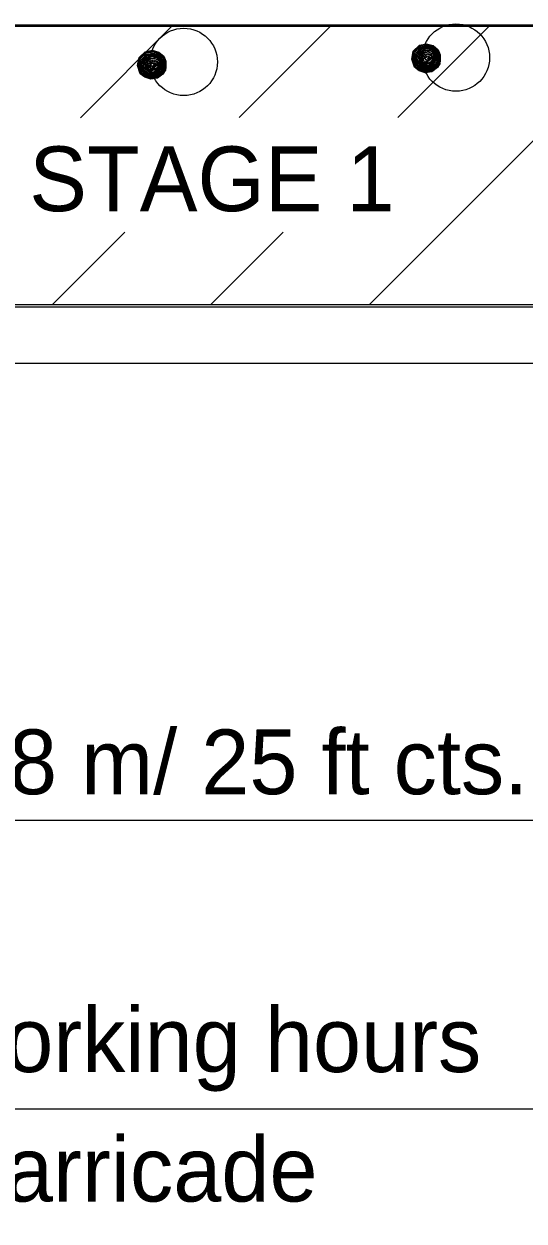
# Model space of a CAD drawing. Extents: x 1577055 to 1577735, y 1509071 to 1509511.
# Drawn here: x 1577395.2 to 1577414.67, y 1509276.52 to 1509323.06 of the extents above; entities that cross this region are included whole.
import ezdxf

# ---------------------------------------------------------------- set-up
doc = ezdxf.new("R2010")
doc.units = 0
for name, color, linetype in [('Alignment_EX_20 Centerline', 7, 'Continuous'), ('Design_PR_Roadway Dimensions', 7, 'Continuous'), ('Stage_Construction Traffic Control', 7, 'Continuous'), ('Structures_PR_Bridge', 7, 'Continuous'), ('Topo_EOP', 7, 'Continuous'), ('Topo_NonHighway Improvements', 7, 'Continuous')]:
    doc.layers.add(name, color=color, linetype=linetype)

msp = doc.modelspace()

# ---------------------------------------------------------------- linework, layer by layer
at = {"layer": 'Alignment_EX_20 Centerline'}
msp.add_line((1577339.449, 1509322.973), (1577713.945, 1509322.973), dxfattribs=at)
at = {"layer": 'Design_PR_Roadway Dimensions'}
for p, q in [((1577372.735, 1509323.027), (1577433.677, 1509323.027)), ((1577433.677, 1509312.14), (1577372.735, 1509312.14)), ((1577433.697, 1509292.097), (1577372.607, 1509292.097)), ((1577361.477, 1509280.886), (1577445.444, 1509280.886))]:
    msp.add_line(p, q, dxfattribs=at)
for points in [[(1577411.4, 1509321.543), (1577411.29, 1509321.368), (1577411.072, 1509321.207), (1577410.814, 1509321.167), (1577410.579, 1509321.248), (1577410.404, 1509321.379), (1577410.297, 1509321.701), (1577410.356, 1509322.01), (1577410.594, 1509322.234), (1577410.868, 1509322.297), (1577411.134, 1509322.226), (1577411.322, 1509322.058), (1577411.398, 1509321.869), (1577411.406, 1509321.603), (1577411.274, 1509321.404), (1577411.069, 1509321.248), (1577410.827, 1509321.204), (1577410.649, 1509321.268), (1577410.435, 1509321.379), (1577410.359, 1509321.587), (1577410.325, 1509321.801), (1577410.377, 1509321.993), (1577410.609, 1509322.209), (1577410.871, 1509322.268), (1577411.129, 1509322.208), (1577411.307, 1509322.048), (1577411.369, 1509321.864), (1577411.381, 1509321.605), (1577411.252, 1509321.419), (1577411.062, 1509321.283), (1577410.821, 1509321.233), (1577410.614, 1509321.31), (1577410.45, 1509321.394), (1577410.394, 1509321.6), (1577410.346, 1509321.781), (1577410.409, 1509321.973), (1577410.631, 1509322.179), (1577410.878, 1509322.233), (1577411.124, 1509322.179), (1577411.284, 1509322.025), (1577411.351, 1509321.859), (1577411.329, 1509321.605), (1577411.233, 1509321.444), (1577411.039, 1509321.298), (1577410.811, 1509321.264), (1577410.619, 1509321.332), (1577410.497, 1509321.424), (1577410.433, 1509321.582), (1577410.376, 1509321.776), (1577410.446, 1509321.921), (1577410.646, 1509322.134), (1577410.889, 1509322.188), (1577411.123, 1509322.142), (1577411.262, 1509321.984), (1577411.336, 1509321.847), (1577411.29, 1509321.622), (1577411.21, 1509321.466), (1577411.017, 1509321.328), (1577410.807, 1509321.293), (1577410.634, 1509321.358), (1577410.52, 1509321.452), (1577410.46, 1509321.614), (1577410.414, 1509321.773), (1577410.482, 1509321.902), (1577410.663, 1509322.1), (1577410.889, 1509322.159), (1577411.109, 1509322.112), (1577411.249, 1509321.969), (1577411.284, 1509321.822), (1577411.265, 1509321.624), (1577411.207, 1509321.494), (1577410.998, 1509321.355), (1577410.824, 1509321.338), (1577410.653, 1509321.392), (1577410.552, 1509321.473), (1577410.48, 1509321.632), (1577410.451, 1509321.776), (1577410.512, 1509321.887), (1577410.686, 1509322.08), (1577410.901, 1509322.122), (1577411.113, 1509322.077), (1577411.22, 1509321.958), (1577411.252, 1509321.796), (1577411.222, 1509321.639), (1577411.171, 1509321.525), (1577410.992, 1509321.38), (1577410.829, 1509321.362), (1577410.686, 1509321.419), (1577410.596, 1509321.486), (1577410.525, 1509321.565), (1577410.502, 1509321.632), (1577410.485, 1509321.753), (1577410.55, 1509321.875), (1577410.654, 1509321.998), (1577410.757, 1509322.057), (1577410.925, 1509322.073), (1577411.079, 1509322.055), (1577411.205, 1509321.927), (1577411.218, 1509321.793), (1577411.183, 1509321.637), (1577411.108, 1509321.508)], [(1577400.724, 1509321.291), (1577400.615, 1509321.115), (1577400.397, 1509320.956), (1577400.138, 1509320.914), (1577399.905, 1509320.996), (1577399.73, 1509321.125), (1577399.621, 1509321.449), (1577399.682, 1509321.756), (1577399.92, 1509321.981), (1577400.194, 1509322.045), (1577400.459, 1509321.974), (1577400.647, 1509321.807), (1577400.724, 1509321.617), (1577400.731, 1509321.35), (1577400.598, 1509321.152), (1577400.393, 1509320.996), (1577400.152, 1509320.951), (1577399.975, 1509321.016), (1577399.759, 1509321.127), (1577399.685, 1509321.335), (1577399.65, 1509321.55), (1577399.704, 1509321.739), (1577399.935, 1509321.958), (1577400.197, 1509322.016), (1577400.454, 1509321.956), (1577400.632, 1509321.796), (1577400.695, 1509321.612), (1577400.705, 1509321.353), (1577400.578, 1509321.165), (1577400.387, 1509321.031), (1577400.147, 1509320.981), (1577399.938, 1509321.058), (1577399.774, 1509321.142), (1577399.72, 1509321.348), (1577399.672, 1509321.53), (1577399.734, 1509321.721), (1577399.955, 1509321.927), (1577400.204, 1509321.981), (1577400.45, 1509321.927), (1577400.61, 1509321.771), (1577400.675, 1509321.607), (1577400.655, 1509321.353), (1577400.558, 1509321.192), (1577400.365, 1509321.046), (1577400.137, 1509321.013), (1577399.944, 1509321.078), (1577399.821, 1509321.172), (1577399.759, 1509321.328), (1577399.702, 1509321.523), (1577399.771, 1509321.669), (1577399.97, 1509321.882), (1577400.214, 1509321.934), (1577400.449, 1509321.89), (1577400.588, 1509321.733), (1577400.66, 1509321.595), (1577400.615, 1509321.37), (1577400.536, 1509321.214), (1577400.343, 1509321.076), (1577400.133, 1509321.041), (1577399.959, 1509321.107), (1577399.846, 1509321.199), (1577399.784, 1509321.36), (1577399.74, 1509321.521), (1577399.806, 1509321.649), (1577399.987, 1509321.847), (1577400.214, 1509321.906), (1577400.435, 1509321.86), (1577400.573, 1509321.718), (1577400.61, 1509321.568), (1577400.59, 1509321.372), (1577400.531, 1509321.243), (1577400.324, 1509321.103), (1577400.15, 1509321.087), (1577399.979, 1509321.14), (1577399.876, 1509321.221), (1577399.804, 1509321.38), (1577399.777, 1509321.523), (1577399.838, 1509321.634), (1577400.012, 1509321.827), (1577400.227, 1509321.87), (1577400.439, 1509321.825), (1577400.546, 1509321.704), (1577400.578, 1509321.543), (1577400.548, 1509321.387), (1577400.497, 1509321.273), (1577400.318, 1509321.128), (1577400.153, 1509321.11), (1577400.012, 1509321.165), (1577399.92, 1509321.234), (1577399.85, 1509321.313), (1577399.826, 1509321.38), (1577399.811, 1509321.501), (1577399.876, 1509321.624), (1577399.98, 1509321.746), (1577400.083, 1509321.805), (1577400.251, 1509321.822), (1577400.405, 1509321.803), (1577400.531, 1509321.674), (1577400.544, 1509321.541), (1577400.509, 1509321.384), (1577400.432, 1509321.256)], [(1577400.432, 1509321.256), (1577400.304, 1509321.155), (1577400.148, 1509321.149), (1577399.996, 1509321.246), (1577399.908, 1509321.305), (1577399.86, 1509321.397), (1577399.866, 1509321.503), (1577399.898, 1509321.603), (1577399.985, 1509321.691), (1577400.11, 1509321.77), (1577400.219, 1509321.793), (1577400.333, 1509321.788), (1577400.412, 1509321.719), (1577400.533, 1509321.55), (1577400.464, 1509321.374), (1577400.366, 1509321.249), (1577400.269, 1509321.194), (1577400.128, 1509321.194), (1577400.012, 1509321.281), (1577399.938, 1509321.379), (1577399.935, 1509321.471), (1577399.964, 1509321.578), (1577400.048, 1509321.655), (1577400.157, 1509321.709), (1577400.259, 1509321.729), (1577400.437, 1509321.655), (1577400.497, 1509321.541), (1577400.439, 1509321.419), (1577400.383, 1509321.322), (1577400.296, 1509321.263), (1577400.145, 1509321.239), (1577400.041, 1509321.266), (1577399.964, 1509321.316), (1577399.92, 1509321.37), (1577399.903, 1509321.528), (1577399.94, 1509321.595), (1577400.032, 1509321.676), (1577400.155, 1509321.726), (1577400.274, 1509321.751), (1577400.363, 1509321.77), (1577400.445, 1509321.738), (1577400.509, 1509321.661), (1577400.44, 1509321.538), (1577400.432, 1509321.434), (1577400.356, 1509321.347), (1577400.207, 1509321.276), (1577400.076, 1509321.268), (1577400.006, 1509321.333), (1577399.984, 1509321.407), (1577399.991, 1509321.498), (1577400.031, 1509321.577), (1577400.138, 1509321.637), (1577400.241, 1509321.664), (1577400.393, 1509321.624), (1577400.413, 1509321.565), (1577400.405, 1509321.474), (1577400.284, 1509321.377), (1577400.184, 1509321.296), (1577400.076, 1509321.311), (1577400.029, 1509321.375), (1577400.024, 1509321.449), (1577400.056, 1509321.531), (1577400.227, 1509321.619), (1577400.377, 1509321.582), (1577400.38, 1509321.501), (1577400.276, 1509321.409), (1577400.152, 1509321.338), (1577400.071, 1509321.377), (1577400.078, 1509321.464), (1577400.215, 1509321.538), (1577400.316, 1509321.545), (1577400.178, 1509321.399), (1577400.15, 1509321.457), (1577400.101, 1509321.523), (1577400.249, 1509321.567), (1577400.35, 1509321.509), (1577400.261, 1509321.444)], [(1577411.108, 1509321.508), (1577410.978, 1509321.409), (1577410.822, 1509321.4), (1577410.67, 1509321.498), (1577410.584, 1509321.556), (1577410.534, 1509321.649), (1577410.54, 1509321.755), (1577410.572, 1509321.855), (1577410.661, 1509321.944), (1577410.784, 1509322.021), (1577410.893, 1509322.045), (1577411.009, 1509322.041), (1577411.086, 1509321.973), (1577411.208, 1509321.801), (1577411.138, 1509321.627), (1577411.042, 1509321.501), (1577410.943, 1509321.446), (1577410.802, 1509321.446), (1577410.686, 1509321.535), (1577410.612, 1509321.63), (1577410.609, 1509321.723), (1577410.638, 1509321.83), (1577410.723, 1509321.907), (1577410.832, 1509321.961), (1577410.935, 1509321.983), (1577411.111, 1509321.907), (1577411.173, 1509321.795), (1577411.113, 1509321.672), (1577411.057, 1509321.573), (1577410.97, 1509321.516), (1577410.819, 1509321.491), (1577410.715, 1509321.518), (1577410.638, 1509321.568), (1577410.596, 1509321.624), (1577410.579, 1509321.78), (1577410.616, 1509321.847), (1577410.708, 1509321.927), (1577410.831, 1509321.979), (1577410.95, 1509322.003), (1577411.037, 1509322.021), (1577411.121, 1509321.989), (1577411.183, 1509321.912), (1577411.114, 1509321.79), (1577411.106, 1509321.687), (1577411.032, 1509321.598), (1577410.881, 1509321.53), (1577410.752, 1509321.52), (1577410.681, 1509321.585), (1577410.659, 1509321.659), (1577410.666, 1509321.749), (1577410.705, 1509321.828), (1577410.814, 1509321.889), (1577410.916, 1509321.916), (1577411.066, 1509321.875), (1577411.089, 1509321.818), (1577411.079, 1509321.726), (1577410.96, 1509321.629), (1577410.857, 1509321.548), (1577410.75, 1509321.563), (1577410.705, 1509321.627), (1577410.7, 1509321.701), (1577410.73, 1509321.783), (1577410.901, 1509321.872), (1577411.052, 1509321.833), (1577411.056, 1509321.753), (1577410.951, 1509321.662), (1577410.827, 1509321.59), (1577410.747, 1509321.629), (1577410.753, 1509321.716), (1577410.891, 1509321.79), (1577410.992, 1509321.796), (1577410.852, 1509321.652), (1577410.822, 1509321.711), (1577410.777, 1509321.775), (1577410.925, 1509321.818), (1577411.024, 1509321.763), (1577410.936, 1509321.697)]]:
    msp.add_lwpolyline(points, dxfattribs=at)
for centre in [(1577401.423, 1509321.588), (1577412.013, 1509321.756)]:
    msp.add_circle(centre, 1.309, dxfattribs=at)
at = {"layer": 'Structures_PR_Bridge'}
msp.add_line((1577372.607, 1509309.882), (1577433.697, 1509309.882), dxfattribs=at)
at = {"layer": 'Topo_EOP'}
msp.add_line((1577103.15, 1509312.064), (1577713.945, 1509312.064), dxfattribs=at)
at = {"layer": 'Topo_NonHighway Improvements'}
for points in [[(1577397.403, 1509319.413), (1577401.016, 1509323.027)], [(1577403.585, 1509319.427), (1577407.187, 1509323.027)], [(1577408.642, 1509312.14), (1577419.529, 1509323.027)], [(1577409.757, 1509319.427), (1577413.356, 1509323.027)], [(1577396.3, 1509312.14), (1577399.126, 1509314.966)], [(1577402.469, 1509312.14), (1577405.296, 1509314.966)]]:
    msp.add_lwpolyline(points, dxfattribs=at)

# ---------------------------------------------------------------- texts
at = {"layer": 'Design_PR_Roadway Dimensions'}
for s, p in [('Barricades at 8 m/ 25 ft cts.', (1577373.852, 1509293.116)), ('Place during nonworking hours', (1577366.777, 1509282.314)), ('Type III barricade', (1577380.435, 1509277.28))]:
    msp.add_text(s, height=2.51745, dxfattribs=at).set_placement(p)
at = {"layer": 'Stage_Construction Traffic Control'}
msp.add_text('STAGE 1', height=2.5175, dxfattribs=at).set_placement((1577395.41, 1509315.785))

doc.saveas('drawing.dxf')
